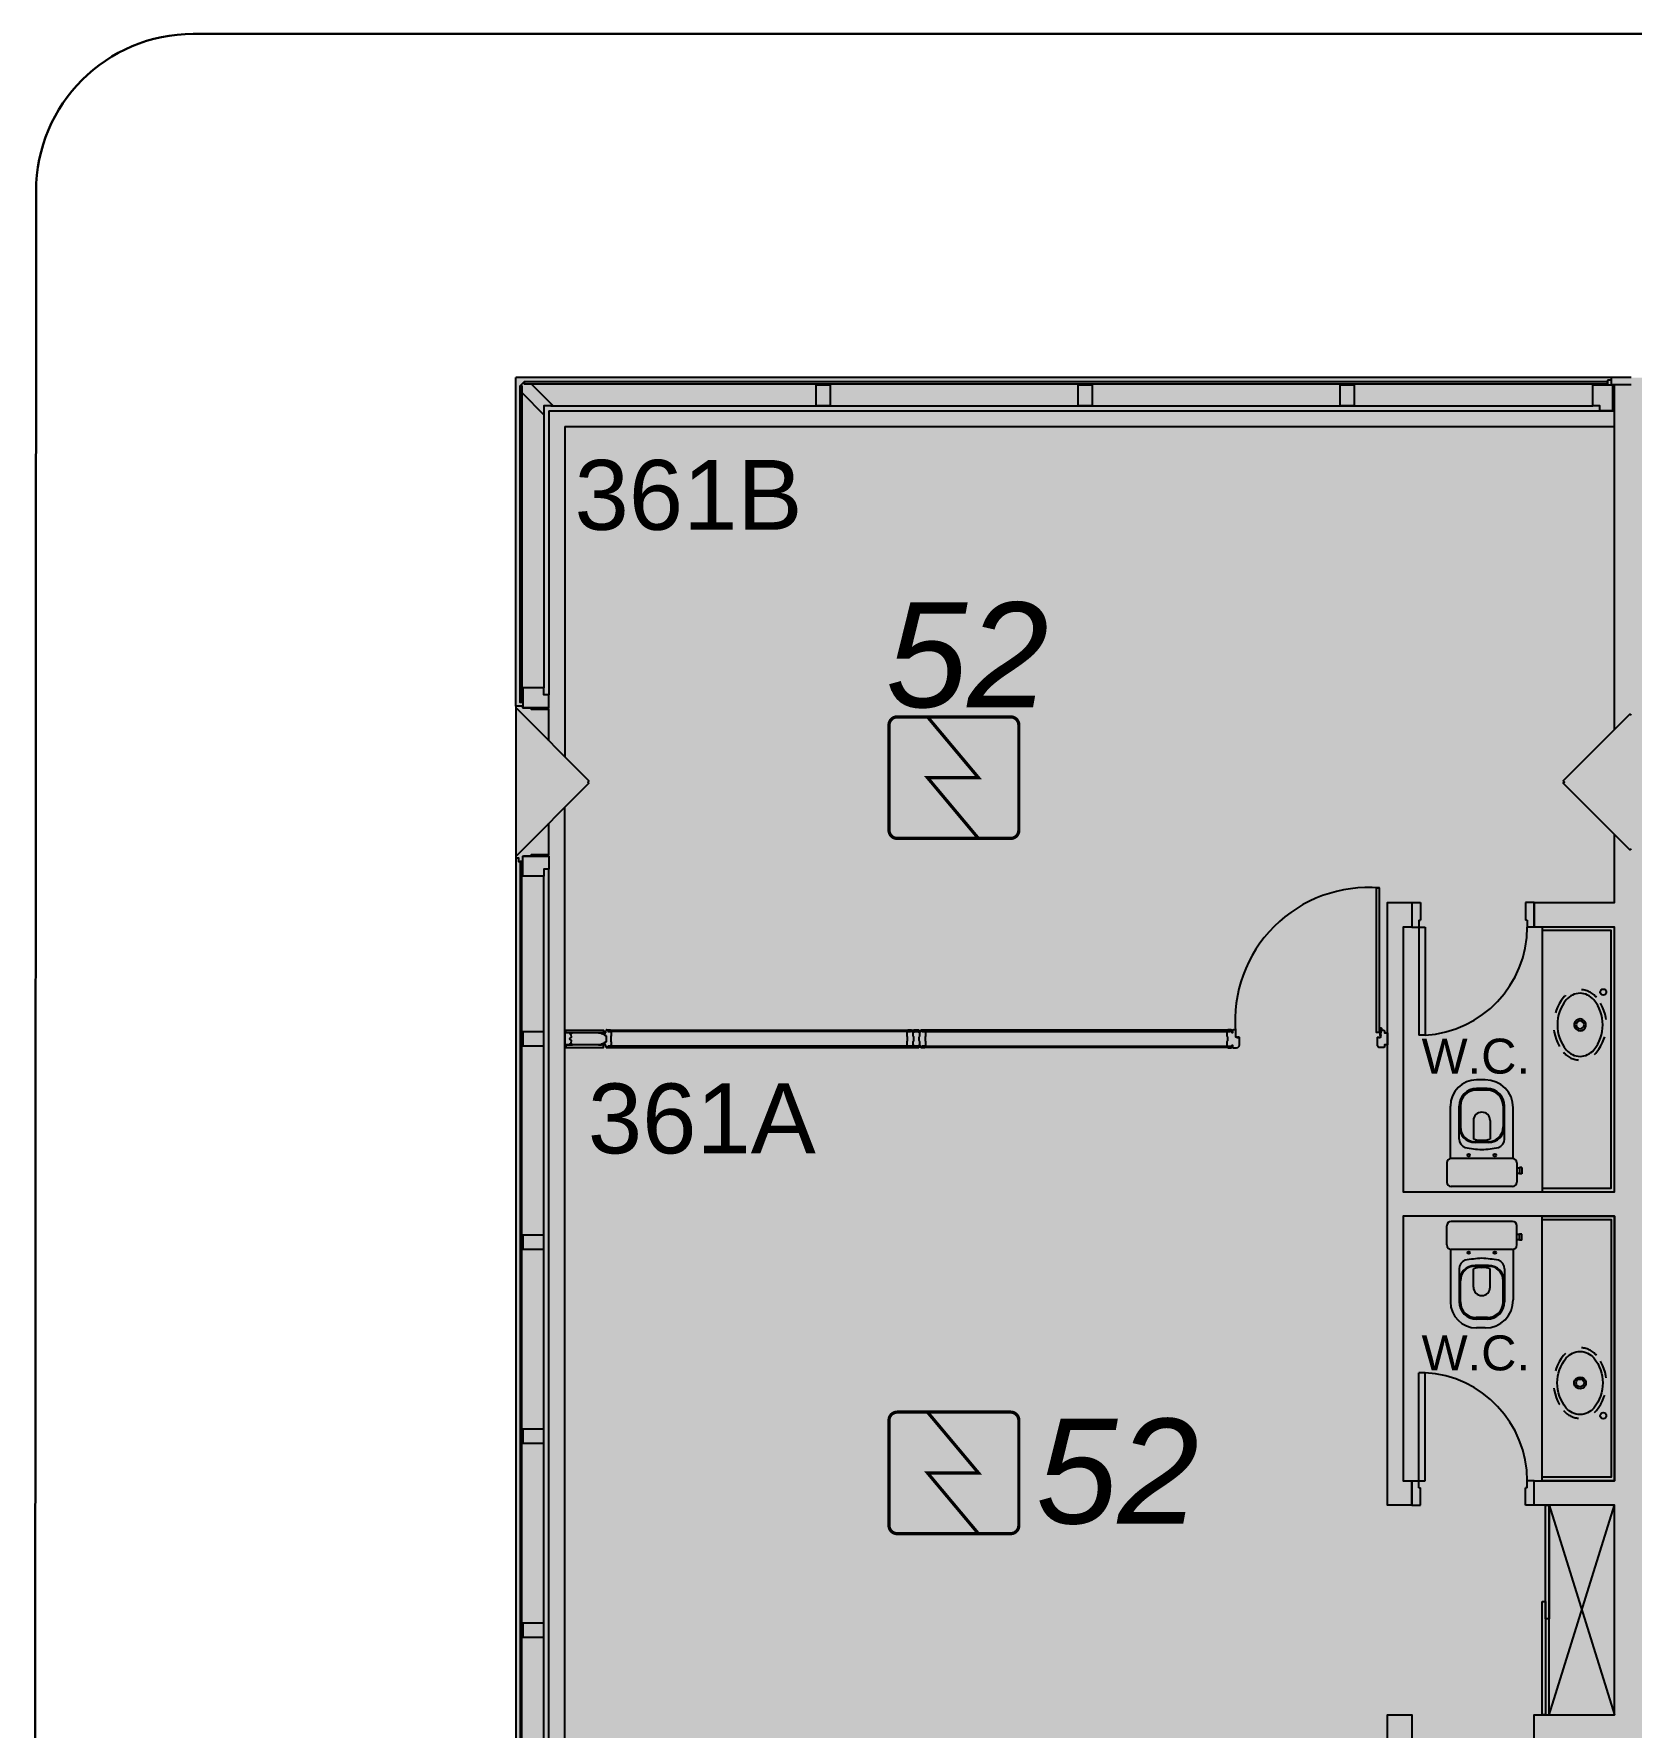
# Model space of a CAD drawing. Header units: metres. Extents: x -331 to 2982, y 362 to 2539.
# Drawn here: x 762.48 to 771.62, y 2230 to 2239.7 of the extents above; entities that cross this region are included whole.
import ezdxf

# ---------------------------------------------------------------- set-up
doc = ezdxf.new("R2010")
doc.units = ezdxf.units.M
doc.linetypes.add('XR_BL2_3 PAV$0$CONTINUOUS', pattern=[0])
doc.linetypes.add('XR_BL2_3 PAV$0$HIDDEN', pattern=[0.375, 0.25, -0.125])
doc.layers.add('_salas', color=251, linetype='Continuous', plot=False)
for name, color, linetype in [('ALV', 251, 'Continuous'), ('CX', 251, 'Continuous'), ('DET. FUMAÇA', 1, 'Continuous'), ('Detector_antigo', 84, 'Continuous'), ('Div', 251, 'Continuous'), ('Est', 251, 'Continuous'), ('Mob', 251, 'Continuous'), ('Texto_Salas', 251, 'Continuous'), ('vid', 251, 'Continuous'), ('Zlixo01', 251, 'Continuous')]:
    doc.layers.add(name, color=color, linetype=linetype)
doc.layers.add('Botoeira_antiga', color=74, linetype='Continuous', lineweight=30)
doc.styles.add('ARIAL', font='arial.ttf')
doc.styles.add('X3G_ENTITY_1416C41F', font='arial.ttf', dxfattribs={"height": 0.6})
doc.styles.add('X3G_ENTITY_1421D57A', font='arial.ttf', dxfattribs={"height": 0.4})
doc.styles.add('X3G_ENTITY_14228286', font='arial.ttf', dxfattribs={"height": 0.4})

# ---------------------------------------------------------------- blocks, each defined once
blk = doc.blocks.new('XR_BL2_3 PAV$0$PERFIL_UNIT_12')
at = {"layer": 'CX'}
blk.add_lwpolyline([(0, 0.12), (-0.08, 0.12), (-0.08, 0), (0, 0)], close=True, dxfattribs=at)
blk = doc.blocks.new('XR_BL2_3 PAV$0$perfil_cc')
at = {"layer": 'CX'}
for p, q in [((-0.1152, 0.117), (-0.1152, -0.0288)), ((-0.1152, -0.0288), (-0.1152, 0.117))]:
    blk.add_line(p, q, dxfattribs=at)
blk.add_lwpolyline([(0, 0.12), (-0.0796, 0.12), (-0.1152, 0.12), (-0.1152, -0.0288), (-0.0852, -0.0288), (-0.0852, -0.0282), (-0.0405, -0.0282), (-0.0405, 0), (0, 0)], close=True, dxfattribs=at)
blk = doc.blocks.new('Detector de fumaça')
at = {"layer": 'DET. FUMAÇA', "linetype": 'Continuous', "lineweight": 15, "const_width": 0.0187}
blk.add_lwpolyline([(774.5995, 539.8158), (775.2491, 539.8158, -0.414214), (775.2958, 539.769), (775.2958, 539.1669, -0.414214), (775.2491, 539.1202), (774.5995, 539.1202, -0.414214), (774.5527, 539.1669), (774.5527, 539.769, -0.414214)], format="xyb", close=True, dxfattribs=at)
blk.add_lwpolyline([(774.773, 539.8158), (775.0645, 539.468), (774.773, 539.468), (775.0645, 539.1202)], dxfattribs=at)

msp = doc.modelspace()

# ---------------------------------------------------------------- hatches: boundary and pattern name
at = {"layer": '_salas', "transparency": 33554559}
h = msp.add_hatch(color=256, dxfattribs=at)
h.dxf.hatch_style = 1
h.paths.add_polyline_path([(870.379, 2237.7293), (851.629, 2237.7293), (851.629, 2239.2843), (851.299, 2239.2843), (851.299, 2237.7293), (840.564, 2237.7293), (840.564, 2239.2843), (840.234, 2239.2843), (840.234, 2237.7293), (765.239, 2237.7293), (765.239, 2226.3801), (765.429, 2226.3801), (765.429, 2226.5771), (765.615, 2226.7643), (769.3501, 2226.765), (769.3826, 2226.773), (769.4342, 2226.8136), (770.1916, 2227.5703), (770.2047, 2227.5834), (770.229, 2227.5743), (771.624, 2227.5743), (773.0191, 2227.5743), (773.0434, 2227.5834), (773.0565, 2227.5703), (773.8138, 2226.8136), (773.8655, 2226.773), (773.898, 2226.765), (777.5273, 2226.765), (777.8669, 2226.4254), (777.874, 2226.4325), (778.2207, 2226.765), (781.85, 2226.765), (781.8825, 2226.773), (781.9342, 2226.8136), (782.6915, 2227.5703), (782.7046, 2227.5834), (782.7289, 2227.5743), (784.124, 2227.5743), (785.519, 2227.5743), (785.5433, 2227.5834), (785.5564, 2227.5703), (786.3138, 2226.8136), (786.3654, 2226.773), (786.3979, 2226.765), (790.0273, 2226.765), (790.3669, 2226.4254), (790.3739, 2226.4325), (790.7206, 2226.765), (794.3499, 2226.765), (794.3824, 2226.773), (794.4341, 2226.8136), (795.1914, 2227.5703), (795.2045, 2227.5834), (795.2289, 2227.5743), (796.6239, 2227.5743), (798.0189, 2227.5743), (798.0433, 2227.5834), (798.0564, 2227.5703), (798.8137, 2226.8136), (798.8654, 2226.773), (798.8979, 2226.765), (802.5273, 2226.765), (802.8669, 2226.4254), (802.8739, 2226.4325), (803.2206, 2226.765), (806.8499, 2226.765), (806.8824, 2226.773), (806.9341, 2226.8136), (807.6914, 2227.5703), (807.7045, 2227.5834), (807.7289, 2227.5743), (809.1239, 2227.5743), (810.5189, 2227.5743), (810.5433, 2227.5834), (810.5564, 2227.5703), (811.3137, 2226.8136), (811.3654, 2226.773), (811.3979, 2226.765), (815.0272, 2226.765), (815.3668, 2226.4254), (815.3739, 2226.4325), (815.7205, 2226.765), (819.3499, 2226.765), (819.3824, 2226.773), (819.434, 2226.8136), (820.1914, 2227.5703), (820.2045, 2227.5834), (820.2288, 2227.5743), (821.6238, 2227.5743), (823.0189, 2227.5743), (823.0432, 2227.5834), (823.0563, 2227.5703), (823.8136, 2226.8136), (823.8653, 2226.773), (823.8978, 2226.765), (827.5277, 2226.765), (827.8673, 2226.4254), (827.8743, 2226.4325), (828.221, 2226.765), (831.8504, 2226.765), (831.8828, 2226.773), (831.9345, 2226.8136), (832.6919, 2227.5703), (832.7049, 2227.5834), (832.7293, 2227.5743), (834.1243, 2227.5743), (835.5193, 2227.5743), (835.5437, 2227.5834), (835.5568, 2227.5703), (836.3141, 2226.8136), (836.3658, 2226.773), (836.3983, 2226.765), (840.0415, 2226.765), (840.3741, 2226.4325), (840.7066, 2226.765), (844.8032, 2226.765), (844.8032, 2229.8943), (849.6075, 2229.8943), (849.6075, 2226.8143), (849.7475, 2226.8143), (849.7475, 2227.5743), (851.494, 2227.5743), (852.8891, 2227.5743), (852.9134, 2227.5834), (852.9265, 2227.5703), (853.6838, 2226.8136), (853.7355, 2226.773), (853.768, 2226.765), (857.3973, 2226.765), (857.7369, 2226.4254), (857.744, 2226.4325), (858.0907, 2226.765), (861.72, 2226.765), (861.7525, 2226.773), (861.8042, 2226.8136), (862.5615, 2227.5703), (862.5746, 2227.5834), (862.5989, 2227.5743), (863.994, 2227.5743), (865.389, 2227.5743), (865.4133, 2227.5834), (865.4264, 2227.5703), (866.1838, 2226.8136), (866.2354, 2226.773), (866.2679, 2226.765), (870.003, 2226.7643), (870.189, 2226.5771), (870.189, 2226.3801), (870.379, 2226.3801)])

# ---------------------------------------------------------------- linework, layer by layer
at = {"layer": 'ALV'}
for points in [[(771.529, 2235.7153), (771.529, 2237.6893), (771.624, 2237.6893)], [(765.429, 2235.6503), (765.429, 2235.8286), (765.3289, 2235.8286), (765.3289, 2235.8386), (765.2802, 2235.8386), (765.2802, 2235.8486), (765.239, 2235.8486), (765.239, 2235.8262)], [(765.239, 2235.0025), (765.239, 2234.9801), (765.254, 2234.9801), (765.254, 2234.9601), (765.2802, 2234.9601), (765.2802, 2234.9901), (765.3289, 2234.9901), (765.3289, 2235.0001), (765.429, 2235.0001), (765.429, 2235.1783)], [(771.069, 2229.9343), (771.069, 2230.0743), (771.529, 2230.0743), (771.529, 2231.2743), (771.069, 2231.2743), (771.069, 2231.4143), (771.529, 2231.4143), (771.529, 2232.9293), (770.319, 2232.9293), (770.319, 2231.4143), (770.369, 2231.4143), (770.369, 2231.2743), (770.229, 2231.2743), (770.229, 2234.7243), (770.369, 2234.7243), (770.369, 2234.5843), (770.319, 2234.5843), (770.319, 2233.0693), (771.529, 2233.0693), (771.529, 2234.5843), (771.069, 2234.5843), (771.069, 2234.7243), (771.529, 2234.7243), (771.529, 2235.1133)], [(770.229, 2227.5743), (770.229, 2230.0743), (770.369, 2230.0743), (770.369, 2229.9343)]]:
    msp.add_lwpolyline(points, dxfattribs=at)
at = {"layer": 'Botoeira_antiga'}
for p, q in [((763.3926, 2239.6968), (872.0286, 2239.6968)), ((762.4801, 2219.6568), (762.4926, 2238.7968))]:
    msp.add_line(p, q, dxfattribs=at)
msp.add_arc((763.3926, 2238.7968), 0.9, 90, 180, dxfattribs=at)
at = {"layer": 'CX', "color": 251, "true_color": 0x606060}
for p, q in [((771.509, 2237.7293), (765.239, 2237.7293)), ((765.239, 2235.8486), (765.239, 2237.7293)), ((765.519, 2237.4493), (771.529, 2237.4493)), ((765.519, 2237.4493), (765.519, 2235.5603)), ((765.519, 2226.9603), (765.519, 2235.2683)), ((765.239, 2234.9801), (765.239, 2227.2486))]:
    msp.add_line(p, q, dxfattribs=at)
at = {"layer": 'CX', "linetype": 'ByBlock', "ltscale": 0.1}
for p, q in [((771.509, 2237.7144), (771.489, 2237.7144)), ((771.489, 2237.7144), (771.489, 2237.6881)), ((771.624, 2237.7293), (771.509, 2237.7293)), ((771.509, 2237.7293), (771.509, 2237.6893)), ((771.509, 2237.6893), (771.624, 2237.6893))]:
    msp.add_line(p, q, dxfattribs=at)
at = {"layer": 'CX'}
for p, q in [((765.2832, 2235.8386), (765.429, 2235.8386)), ((765.429, 2235.8386), (765.2832, 2235.8386)), ((765.3289, 2235.8286), (765.3289, 2235.8386)), ((765.6508, 2235.4143), (765.6579, 2235.4214)), ((765.6508, 2235.4143), (765.6579, 2235.4073)), ((770.369, 2234.7243), (770.369, 2234.5843)), ((770.369, 2234.7243), (770.419, 2234.7243)), ((770.419, 2234.7243), (770.419, 2234.6243)), ((771.019, 2234.7243), (771.019, 2234.6243)), ((771.069, 2234.7243), (771.019, 2234.7243)), ((771.069, 2234.7243), (771.069, 2234.5843)), ((770.409, 2234.6243), (770.419, 2234.6243)), ((770.409, 2234.6243), (770.409, 2234.5843)), ((771.029, 2234.6243), (771.019, 2234.6243)), ((771.029, 2234.6243), (771.029, 2234.5843)), ((770.369, 2234.5843), (770.409, 2234.5843)), ((770.409, 2234.5843), (770.409, 2233.9653)), ((770.409, 2234.5843), (770.444, 2234.5843)), ((770.444, 2234.5843), (770.444, 2233.9653)), ((771.069, 2234.5843), (771.029, 2234.5843)), ((770.444, 2233.9653), (770.409, 2233.9653)), ((770.444, 2232.0333), (770.409, 2232.0333)), ((770.409, 2231.4143), (770.409, 2232.0333)), ((770.444, 2231.4143), (770.444, 2232.0333)), ((770.369, 2231.4143), (770.409, 2231.4143)), ((770.369, 2231.2743), (770.369, 2231.4143)), ((770.409, 2231.3743), (770.409, 2231.4143)), ((770.409, 2231.4143), (770.444, 2231.4143)), ((771.029, 2231.3743), (771.029, 2231.4143)), ((771.069, 2231.4143), (771.029, 2231.4143)), ((771.069, 2231.2743), (771.069, 2231.4143)), ((770.409, 2231.3743), (770.419, 2231.3743)), ((770.419, 2231.2743), (770.419, 2231.3743)), ((771.029, 2231.3743), (771.019, 2231.3743)), ((771.019, 2231.2743), (771.019, 2231.3743)), ((770.369, 2231.2743), (770.419, 2231.2743)), ((771.069, 2231.2743), (771.019, 2231.2743))]:
    msp.add_line(p, q, dxfattribs=at)
at = {"layer": 'CX', "linetype": 'XR_BL2_3 PAV$0$CONTINUOUS'}
for p, q in [((765.7121, 2233.9782), (765.7121, 2233.9794)), ((765.7121, 2233.9794), (765.7226, 2233.9794)), ((765.7226, 2233.9782), (765.7121, 2233.9782)), ((765.7226, 2233.9794), (765.7269, 2233.9794)), ((765.7269, 2233.9782), (765.7226, 2233.9782)), ((765.7292, 2233.9742), (765.7287, 2233.9764)), ((765.7299, 2233.9764), (765.7304, 2233.9744)), ((765.7374, 2233.9719), (765.7302, 2233.9732)), ((765.7304, 2233.9744), (765.7353, 2233.9736)), ((765.7353, 2233.9736), (765.7353, 2233.9795)), ((765.7353, 2233.9795), (765.7553, 2233.9795)), ((765.7496, 2233.978), (765.7368, 2233.978)), ((765.7368, 2233.978), (765.7368, 2233.9733)), ((765.7368, 2233.9733), (765.738, 2233.9731)), ((765.7393, 2233.9702), (765.7388, 2233.971)), ((765.7393, 2233.9723), (765.7402, 2233.9709)), ((765.7402, 2233.9709), (765.7393, 2233.9702)), ((765.7496, 2233.962), (765.7496, 2233.978)), ((765.7588, 2233.962), (765.7496, 2233.962)), ((765.7496, 2233.911), (765.7496, 2233.927)), ((765.7496, 2233.927), (765.7588, 2233.927)), ((765.7553, 2233.9795), (765.7553, 2233.9892)), ((765.7588, 2233.9466), (765.7588, 2233.962)), ((765.7588, 2233.927), (765.7588, 2233.9466)), ((765.7611, 2233.9957), (765.7793, 2233.9957)), ((765.7803, 2233.9942), (765.7653, 2233.9942)), ((765.7653, 2233.9942), (765.7653, 2233.9869)), ((765.7653, 2233.9869), (765.7801, 2233.9869)), ((765.7803, 2233.9947), (765.7803, 2233.9942)), ((765.7828, 2233.9536), (765.7828, 2233.9443)), ((765.7828, 2233.9443), (765.7828, 2233.9355)), ((765.7851, 2233.9588), (765.7835, 2233.9562)), ((765.7835, 2233.9329), (765.7851, 2233.9303)), ((765.7858, 2233.9817), (765.7858, 2233.9614)), ((765.7858, 2233.9277), (765.7858, 2233.9073)), ((765.7121, 2233.9096), (765.7121, 2233.9108)), ((765.7121, 2233.9108), (765.7184, 2233.9108)), ((765.7184, 2233.9096), (765.7121, 2233.9096)), ((765.7184, 2233.9108), (765.7269, 2233.9108)), ((765.7269, 2233.9096), (765.7184, 2233.9096)), ((765.7287, 2233.9126), (765.7292, 2233.9148)), ((765.7304, 2233.9146), (765.7299, 2233.9126)), ((765.7302, 2233.9158), (765.7374, 2233.9171)), ((765.7353, 2233.9155), (765.7304, 2233.9146)), ((765.7353, 2233.9095), (765.7353, 2233.9155)), ((765.7553, 2233.9095), (765.7353, 2233.9095)), ((765.738, 2233.9159), (765.7368, 2233.9157)), ((765.7368, 2233.9157), (765.7368, 2233.911)), ((765.7368, 2233.911), (765.7496, 2233.911)), ((765.7388, 2233.918), (765.7393, 2233.9188)), ((765.7393, 2233.9188), (765.7402, 2233.9182)), ((765.7402, 2233.9182), (765.7393, 2233.9168)), ((765.7553, 2233.8998), (765.7553, 2233.9095)), ((765.7793, 2233.8933), (765.7611, 2233.8933)), ((765.7801, 2233.9021), (765.7653, 2233.9021)), ((765.7653, 2233.9021), (765.7653, 2233.8948)), ((765.7653, 2233.8948), (765.7803, 2233.8948)), ((765.7803, 2233.8948), (765.7803, 2233.8943))]:
    msp.add_line(p, q, dxfattribs=at)
at = {"layer": 'CX'}
for points in [[(765.451, 2237.5698, -0.668179), (765.4503, 2237.5681), (765.4002, 2237.5681), (765.4002, 2237.518, -0.668179), (765.3985, 2237.5173), (765.2804, 2237.6354), (765.2743, 2237.6354), (765.2743, 2237.6813), (765.2643, 2237.6813), (765.2874, 2237.7041), (765.2874, 2237.6941), (765.3317, 2237.6941), (765.3317, 2237.6891)], [(765.5584, 2233.9563), (765.556, 2233.9668, 0.194954), (765.5551, 2233.9681), (765.5535, 2233.9691, -0.387702), (765.5528, 2233.9717), (765.5544, 2233.9748), (765.554, 2233.9751), (765.5516, 2233.9705), (765.5512, 2233.9712), (765.5512, 2233.9777), (765.563, 2233.9777), (765.563, 2233.9793), (765.519, 2233.9793), (765.519, 2233.9093), (765.563, 2233.9093), (765.563, 2233.9109), (765.5512, 2233.9109), (765.5512, 2233.9174), (765.5516, 2233.9181), (765.554, 2233.9136), (765.5544, 2233.9138), (765.5528, 2233.9169, -0.387702), (765.5535, 2233.9195), (765.5551, 2233.9206, 0.194954), (765.556, 2233.9218), (765.5584, 2233.9323, 0.268551), (765.5569, 2233.9371), (765.5491, 2233.9422), (765.5491, 2233.9465), (765.5569, 2233.9515, 0.268551)], [(767.5121, 2233.9863), (767.5161, 2233.9863, -0.414214), (767.5191, 2233.9833), (767.5191, 2233.9887, -0.439162), (767.5251, 2233.9953), (767.5431, 2233.9953, -0.414214), (767.5441, 2233.9943), (767.5441, 2233.9938), (767.5291, 2233.9938), (767.5291, 2233.9865), (767.5439, 2233.9865, -0.322891), (767.5496, 2233.9813), (767.5496, 2233.961, -0.13729), (767.5489, 2233.9584), (767.5473, 2233.9558, 0.13729), (767.5466, 2233.9532), (767.5466, 2233.9443), (767.5466, 2233.9355, 0.13729), (767.5473, 2233.9329), (767.5489, 2233.9303, -0.13729), (767.5496, 2233.9277), (767.5496, 2233.9073, -0.322891), (767.5439, 2233.9021), (767.5291, 2233.9021), (767.5291, 2233.8948), (767.5441, 2233.8948), (767.5441, 2233.8943, -0.414214), (767.5431, 2233.8933), (767.5251, 2233.8933, -0.439162), (767.5191, 2233.9), (767.5191, 2233.9053, -0.414214), (767.5161, 2233.9023), (767.5121, 2233.9023, -0.414214), (767.5091, 2233.9053), (767.5091, 2233.9, -0.439162), (767.5032, 2233.8933), (767.4851, 2233.8933, -0.414214), (767.4841, 2233.8943), (767.4841, 2233.8948), (767.4991, 2233.8948), (767.4991, 2233.9021), (767.4843, 2233.9021, -0.322891), (767.4786, 2233.9073), (767.4786, 2233.9277, -0.13729), (767.4794, 2233.9303), (767.4809, 2233.9329, 0.13729), (767.4817, 2233.9355), (767.4817, 2233.9443), (767.4817, 2233.9532, 0.13729), (767.4809, 2233.9558), (767.4794, 2233.9584, -0.13729), (767.4786, 2233.961), (767.4786, 2233.9813, -0.322891), (767.4843, 2233.9865), (767.4991, 2233.9865), (767.4991, 2233.9938), (767.4841, 2233.9938), (767.4841, 2233.9943, -0.414214), (767.4851, 2233.9953), (767.5032, 2233.9953, -0.439162), (767.5091, 2233.9887), (767.5091, 2233.9833, -0.414214)], [(767.5478, 2233.9863), (767.5518, 2233.9863, -0.414214), (767.5548, 2233.9833), (767.5548, 2233.9887, -0.439162), (767.5608, 2233.9953), (767.5788, 2233.9953, -0.414214), (767.5798, 2233.9943), (767.5798, 2233.9938), (767.5648, 2233.9938), (767.5648, 2233.9865), (767.5796, 2233.9865, -0.322891), (767.5853, 2233.9813), (767.5853, 2233.961, -0.13729), (767.5846, 2233.9584), (767.583, 2233.9558, 0.13729), (767.5823, 2233.9532), (767.5823, 2233.9443), (767.5823, 2233.9355, 0.13729), (767.583, 2233.9329), (767.5846, 2233.9303, -0.13729), (767.5853, 2233.9277), (767.5853, 2233.9073, -0.322891), (767.5796, 2233.9021), (767.5648, 2233.9021), (767.5648, 2233.8948), (767.5798, 2233.8948), (767.5798, 2233.8943, -0.414214), (767.5788, 2233.8933), (767.5608, 2233.8933, -0.439162), (767.5548, 2233.9), (767.5548, 2233.9053, -0.414214), (767.5518, 2233.9023), (767.5478, 2233.9023, -0.414214), (767.5448, 2233.9053), (767.5448, 2233.9, -0.439162), (767.5389, 2233.8933), (767.5208, 2233.8933, -0.414214), (767.5198, 2233.8943), (767.5198, 2233.8948), (767.5348, 2233.8948), (767.5348, 2233.9021), (767.52, 2233.9021, -0.322891), (767.5143, 2233.9073), (767.5143, 2233.9277, -0.13729), (767.5151, 2233.9303), (767.5167, 2233.9329, 0.13729), (767.5174, 2233.9355), (767.5174, 2233.9443), (767.5174, 2233.9532, 0.13729), (767.5167, 2233.9558), (767.5151, 2233.9584, -0.13729), (767.5143, 2233.961), (767.5143, 2233.9813, -0.322891), (767.52, 2233.9865), (767.5348, 2233.9865), (767.5348, 2233.9938), (767.5198, 2233.9938), (767.5198, 2233.9943, -0.414214), (767.5208, 2233.9953), (767.5389, 2233.9953, -0.439162), (767.5448, 2233.9887), (767.5448, 2233.9833, -0.414214)], [(769.3406, 2233.9), (769.3406, 2233.9075), (769.3419, 2233.9075), (769.3419, 2233.898, 0.422579), (769.3467, 2233.8929), (769.3652, 2233.8929, 0.414214), (769.3817, 2233.9094), (769.3817, 2233.9509, 0.414214), (769.3797, 2233.9529), (769.3722, 2233.9529), (769.3737, 2233.9506), (769.3677, 2233.9506), (769.3692, 2233.9529), (769.3617, 2233.9529), (769.3617, 2233.9929, 0.414214), (769.3597, 2233.9949), (769.3469, 2233.9949, 0.414214), (769.3419, 2233.99), (769.3419, 2233.9795), (769.3406, 2233.9795), (769.3406, 2233.9887, 0.439162), (769.3347, 2233.9953), (769.3166, 2233.9953, 0.414214), (769.3156, 2233.9943), (769.3156, 2233.9938), (769.3306, 2233.9938), (769.3306, 2233.9865), (769.3158, 2233.9865, 0.322891), (769.3101, 2233.9813), (769.3101, 2233.961, 0.13729), (769.3109, 2233.9584), (769.3124, 2233.9558, -0.13729), (769.3132, 2233.9532), (769.3132, 2233.9443), (769.3132, 2233.9355, -0.13729), (769.3124, 2233.9329), (769.3109, 2233.9303, 0.13729), (769.3101, 2233.9277), (769.3101, 2233.9073, 0.322891), (769.3158, 2233.9021), (769.3306, 2233.9021), (769.3306, 2233.8948), (769.3156, 2233.8948), (769.3156, 2233.8943, 0.414214), (769.3166, 2233.8933), (769.3347, 2233.8933, 0.439162)]]:
    msp.add_lwpolyline(points, format="xyb", close=True, dxfattribs=at)
for points in [[(765.2802, 2235.9538), (765.2802, 2235.8742), (765.2802, 2235.8386), (765.429, 2235.8386), (765.429, 2235.8686), (765.4284, 2235.8686), (765.4284, 2235.9133), (765.4002, 2235.9133), (765.4002, 2235.9538)], [(770.1642, 2234.8076), (770.164, 2233.9826), (770.184, 2233.9826), (770.1842, 2234.8076)]]:
    msp.add_lwpolyline(points, close=True, dxfattribs=at)
at = {"layer": 'CX', "linetype": 'Continuous'}
msp.add_lwpolyline([(770.1917, 2233.9923, -0.414214), (770.1937, 2233.9943), (770.2065, 2233.9943, -0.414214), (770.2115, 2233.9893), (770.2115, 2233.9793), (770.229, 2233.9793), (770.229, 2233.9133), (770.229, 2233.9093), (770.2115, 2233.9093), (770.2115, 2233.8993, -0.422579), (770.2067, 2233.8943), (770.1882, 2233.8943, -0.414214), (770.1717, 2233.9108), (770.1717, 2233.9513, -0.414214), (770.1737, 2233.9533), (770.1812, 2233.9533), (770.1797, 2233.951), (770.1857, 2233.951), (770.1842, 2233.9533), (770.1917, 2233.9533), (770.1917, 2233.965), (770.193, 2233.965), (770.193, 2233.9656), (770.19, 2233.9656), (770.19, 2233.9774), (770.1894, 2233.978), (770.1894, 2233.9639), (770.1868, 2233.9639), (770.1868, 2233.9939), (770.1853, 2233.9939), (770.1853, 2233.9965, -3.099483), (770.1921, 2233.9951, 0.294496), (770.191, 2233.9933), (770.191, 2233.9806), (770.193, 2233.9806), (770.193, 2233.981), (770.1917, 2233.981), (770.1917, 2233.9923)], format="xyb", close=True, dxfattribs=at)
at = {"layer": 'CX', "color": 251, "true_color": 0x606060}
for centre, radius, start, end in [((770.1198, 2234.0468), 0.7636, 85.16462, 184.82716), ((770.409, 2234.5843), 0.62, 273.23616, 0), ((770.409, 2231.4143), 0.62, 0, 86.76384)]:
    msp.add_arc(centre, radius, start, end, dxfattribs=at)
at = {"layer": 'CX', "linetype": 'XR_BL2_3 PAV$0$CONTINUOUS'}
for centre, radius, start, end in [((765.7269, 2233.9764), 0.003, 0, 90), ((765.7269, 2233.9764), 0.0018, 0, 90), ((765.7302, 2233.9742), 0.001, 180, 270), ((765.7371, 2233.97), 0.002, 31.92235, 79.91556), ((765.7376, 2233.9711), 0.002, 33.85136, 80.08319), ((765.7614, 2233.9897), 0.00607, 92.82197, 184.12275), ((765.7793, 2233.9947), 0.001, 0, 90), ((765.7794, 2233.9804), 0.0066, 11.83684, 83.41597), ((765.7878, 2233.9536), 0.005, 148.73103, 180), ((765.7878, 2233.9355), 0.005, 180, 211.26897), ((765.7808, 2233.9614), 0.005, 328.73103, 0), ((765.7808, 2233.9277), 0.005, 0, 31.26897), ((765.7269, 2233.9126), 0.003, 270, 0), ((765.7269, 2233.9126), 0.0018, 270, 0), ((765.7302, 2233.9148), 0.001, 90, 180), ((765.7371, 2233.9191), 0.002, 280.08444, 328.07765), ((765.7376, 2233.9179), 0.002, 279.91681, 326.14864), ((765.7614, 2233.8994), 0.00607, 175.87725, 267.17803), ((765.7793, 2233.8943), 0.001, 270, 0), ((765.7794, 2233.9087), 0.0066, 276.58403, 348.16316)]:
    msp.add_arc(centre, radius, start, end, dxfattribs=at)
at = {"layer": 'Div', "linetype": 'ByBlock'}
for points in [[(765.7404, 2233.9795), (765.5247, 2233.9795), (765.5247, 2233.9945), (765.7404, 2233.9945)], [(765.7404, 2233.9091), (765.5247, 2233.9091), (765.5247, 2233.8941), (765.7404, 2233.8941)]]:
    msp.add_lwpolyline(points, close=True, dxfattribs=at)
at = {"layer": 'Est'}
msp.add_lwpolyline([(765.239, 2235.8262), (765.239, 2235.0025), (765.2461, 2234.9954), (765.6579, 2235.4073), (765.6508, 2235.4143), (765.6579, 2235.4214), (765.2461, 2235.8332)], close=True, dxfattribs=at)
msp.add_lwpolyline([(771.624, 2235.0325), (771.6169, 2235.0254), (771.2351, 2235.4073), (771.2422, 2235.4143), (771.2351, 2235.4214), (771.6169, 2235.8032), (771.624, 2235.7962)], dxfattribs=at)
at = {"layer": 'Mob'}
for p, q in [((770.8015, 2233.6503), (770.7365, 2233.6503)), ((770.789, 2233.7093), (770.739, 2233.7093)), ((770.799, 2233.6593), (770.739, 2233.6593)), ((770.589, 2233.2588), (770.589, 2233.5593)), ((770.639, 2233.4433), (770.639, 2233.5593)), ((770.6465, 2233.5603), (770.6465, 2233.4403)), ((770.8915, 2233.5603), (770.8915, 2233.4403)), ((770.899, 2233.4433), (770.899, 2233.5593)), ((770.949, 2233.2588), (770.949, 2233.5493)), ((770.639, 2233.3706), (770.639, 2233.4433)), ((770.721, 2233.4763), (770.721, 2233.3704)), ((770.817, 2233.4763), (770.817, 2233.3704)), ((770.899, 2233.3706), (770.899, 2233.4433)), ((770.807, 2233.3513), (770.731, 2233.3513)), ((770.8065, 2233.3553), (770.7315, 2233.3553)), ((770.944, 2233.2593), (770.594, 2233.2593)), ((770.569, 2233.2343), (770.569, 2233.1243)), ((770.969, 2233.2343), (770.969, 2233.1243)), ((770.984, 2233.2043), (770.969, 2233.2043)), ((770.984, 2233.1743), (770.969, 2233.1743)), ((770.999, 2233.2068), (770.984, 2233.2068)), ((770.984, 2233.2068), (770.984, 2233.1718)), ((770.999, 2233.1718), (770.984, 2233.1718)), ((770.999, 2233.2068), (770.999, 2233.1718)), ((770.944, 2233.0993), (770.594, 2233.0993)), ((770.569, 2232.7643), (770.569, 2232.8743)), ((770.944, 2232.8993), (770.594, 2232.8993)), ((770.969, 2232.7643), (770.969, 2232.8743)), ((770.984, 2232.8243), (770.969, 2232.8243)), ((770.984, 2232.7943), (770.969, 2232.7943)), ((770.984, 2232.7918), (770.984, 2232.8268)), ((770.999, 2232.8268), (770.984, 2232.8268)), ((770.999, 2232.7918), (770.984, 2232.7918)), ((770.999, 2232.7918), (770.999, 2232.8268)), ((770.589, 2232.7398), (770.589, 2232.4393)), ((770.944, 2232.7393), (770.594, 2232.7393)), ((770.949, 2232.7398), (770.949, 2232.4493)), ((770.639, 2232.6281), (770.639, 2232.5553)), ((770.721, 2232.5223), (770.721, 2232.6283)), ((770.807, 2232.6473), (770.731, 2232.6473)), ((770.8065, 2232.6433), (770.7315, 2232.6433)), ((770.817, 2232.5223), (770.817, 2232.6283)), ((770.899, 2232.6281), (770.899, 2232.5553)), ((770.639, 2232.5553), (770.639, 2232.4393)), ((770.6465, 2232.4383), (770.6465, 2232.5583)), ((770.8915, 2232.4383), (770.8915, 2232.5583)), ((770.899, 2232.5553), (770.899, 2232.4393)), ((770.8015, 2232.3483), (770.7365, 2232.3483)), ((770.799, 2232.3393), (770.739, 2232.3393)), ((770.789, 2232.2893), (770.739, 2232.2893)), ((771.154, 2230.0743), (771.529, 2231.2743)), ((771.154, 2231.2743), (771.529, 2230.0743)), ((771.154, 2230.0743), (771.154, 2231.2743))]:
    msp.add_line(p, q, dxfattribs=at)
for points in [[(771.114, 2233.0693), (771.114, 2233.0693), (771.529, 2233.0693), (771.529, 2234.5843), (771.114, 2234.5843), (771.114, 2233.0693)], [(771.114, 2233.0893), (771.509, 2233.0893), (771.509, 2234.5643), (771.1141, 2234.5643)], [(771.114, 2232.9293), (771.114, 2232.9293), (771.529, 2232.9293), (771.529, 2231.4143), (771.114, 2231.4143), (771.114, 2232.9293)], [(771.114, 2232.9093), (771.509, 2232.9093), (771.509, 2231.4343), (771.1141, 2231.4344)]]:
    msp.add_lwpolyline(points, dxfattribs=at)
at = {"layer": 'Mob', "linetype": 'XR_BL2_3 PAV$0$HIDDEN', "ltscale": 0.05}
for points in [[(771.4264, 2234.1811, 0.472393), (771.2366, 2234.1811)], [(771.2366, 2234.1811, 0.358975), (771.2366, 2233.8675)], [(771.4263, 2233.8674, 0.359179), (771.4264, 2234.1811)], [(771.2366, 2233.8675, 0.471699), (771.4263, 2233.8674)], [(771.2366, 2231.8175, -0.358975), (771.2366, 2232.1311)], [(771.2366, 2232.1311, -0.471699), (771.4263, 2232.1313)], [(771.4263, 2232.1313, -0.359179), (771.4264, 2231.8175)], [(771.4264, 2231.8175, -0.472393), (771.2366, 2231.8175)]]:
    msp.add_lwpolyline(points, format="xyb", dxfattribs=at)
at = {"layer": 'Mob'}
for points in [[(771.2529, 2234.1676, 0.358974), (771.253, 2233.881)], [(771.41, 2234.1677, 0.472527), (771.2529, 2234.1676)], [(771.4099, 2233.8809, 0.359169), (771.41, 2234.1677)], [(771.3542, 2234.0243, 1), (771.3088, 2234.0243)], [(771.3088, 2234.0243, 1), (771.3542, 2234.0243)], [(771.253, 2233.881, 0.471701), (771.4099, 2233.8809)], [(771.2529, 2231.831, -0.358974), (771.253, 2232.1177)], [(771.253, 2232.1177, -0.471701), (771.4099, 2232.1178)], [(771.4099, 2232.1178, -0.359169), (771.41, 2231.831)], [(771.3088, 2231.9743, -1), (771.3542, 2231.9743)], [(771.3542, 2231.9743, -1), (771.3088, 2231.9743)], [(771.41, 2231.831, -0.472527), (771.2529, 2231.831)]]:
    msp.add_lwpolyline(points, format="xyb", dxfattribs=at)
for points in [[(771.3315, 2234.0579, 1.732057), (771.3606, 2234.0075, 0.577348)], [(771.3315, 2231.9407, -1.732057), (771.3606, 2231.9911, -0.577348)]]:
    msp.add_lwpolyline(points, format="xyb", close=True, dxfattribs=at)
for points in [[(771.134, 2231.2743), (771.154, 2231.2743), (771.154, 2230.6243), (771.134, 2230.6243)], [(771.114, 2230.7243), (771.134, 2230.7243), (771.134, 2230.0743), (771.114, 2230.0743)]]:
    msp.add_lwpolyline(points, close=True, dxfattribs=at)
for centre, radius in [((771.4643, 2234.2117), 0.0175), ((770.694, 2233.2783), 0.0075), ((770.844, 2233.2783), 0.0075), ((770.694, 2232.7203), 0.0075), ((770.844, 2232.7203), 0.0075), ((771.4643, 2231.7869), 0.0175)]:
    msp.add_circle(centre, radius, dxfattribs=at)
for centre, radius, start, end in [((770.739, 2233.5593), 0.15, 90, 180), ((770.739, 2233.5593), 0.1, 90, 180), ((770.7365, 2233.5603), 0.09, 90, 180), ((770.789, 2233.5493), 0.16, 0, 90), ((770.799, 2233.5593), 0.1, 0, 90), ((770.8015, 2233.5603), 0.09, 0, 90), ((770.731, 2233.4433), 0.092, 180, 270), ((770.7315, 2233.4403), 0.085, 180, 270), ((770.769, 2233.4763), 0.048, 0, 180), ((770.8065, 2233.4403), 0.085, 270, 0), ((770.807, 2233.4433), 0.092, 270, 0), ((770.6909, 2233.371), 0.0519, 180.4721, 250.62163), ((770.7602, 2233.4875), 0.1235, 251.50213, 274.09255), ((770.7778, 2233.4875), 0.1235, 265.90745, 288.49787), ((770.8471, 2233.371), 0.0519, 289.37837, 359.5279), ((770.594, 2233.2343), 0.025, 90, 180), ((770.8247, 2234.1549), 0.8464, 259.72121, 266.2276), ((770.7133, 2234.1549), 0.8464, 273.7724, 280.27879), ((770.944, 2233.2343), 0.025, 0, 90), ((770.594, 2233.1243), 0.025, 180, 270), ((770.944, 2233.1243), 0.025, 270, 0), ((770.594, 2232.8743), 0.025, 90, 180), ((770.944, 2232.8743), 0.025, 0, 90), ((770.594, 2232.7643), 0.025, 180, 270), ((770.944, 2232.7643), 0.025, 270, 0), ((770.6909, 2232.6276), 0.0519, 109.37837, 179.5279), ((770.8247, 2231.8438), 0.8464, 93.7724, 100.27879), ((770.7133, 2231.8438), 0.8464, 79.72121, 86.2276), ((770.8471, 2232.6276), 0.0519, 0.4721, 70.62163), ((770.731, 2232.5553), 0.092, 90, 180), ((770.7315, 2232.5583), 0.085, 90, 180), ((770.7602, 2232.5111), 0.1235, 85.90745, 108.49787), ((770.7778, 2232.5111), 0.1235, 71.50213, 94.09255), ((770.8065, 2232.5583), 0.085, 0, 90), ((770.807, 2232.5553), 0.092, 0, 90), ((770.769, 2232.5223), 0.048, 180, 0), ((770.739, 2232.4393), 0.15, 180, 270), ((770.739, 2232.4393), 0.1, 180, 270), ((770.7365, 2232.4383), 0.09, 180, 270), ((770.789, 2232.4493), 0.16, 270, 0), ((770.799, 2232.4393), 0.1, 270, 0), ((770.8015, 2232.4383), 0.09, 270, 0)]:
    msp.add_arc(centre, radius, start, end, dxfattribs=at)
at = {"layer": 'vid', "linetype": 'ByBlock', "ltscale": 0.1}
for p, q in [((765.4002, 2237.5681), (765.4002, 2235.9538)), ((765.4002, 2227.3538), (765.4002, 2234.8749))]:
    msp.add_line(p, q, dxfattribs=at)
at = {"layer": 'vid'}
for p, q in [((765.429, 2237.5393), (765.4284, 2235.9133)), ((765.429, 2237.5393), (771.529, 2237.5393)), ((765.4402, 2237.5681), (771.4038, 2237.5681)), ((765.4284, 2227.3133), (765.4284, 2234.9153))]:
    msp.add_line(p, q, dxfattribs=at)
for points in [[(765.2874, 2237.6941), (771.489, 2237.6941), (771.489, 2237.7041), (765.2874, 2237.7041)], [(765.2743, 2237.6813), (765.2743, 2235.8686), (765.2643, 2235.8686), (765.2643, 2237.6813)], [(765.2743, 2227.2686), (765.2743, 2234.9601), (765.2643, 2234.9601), (765.2643, 2227.2686)], [(765.7738, 2233.9938), (767.5348, 2233.9938), (767.5348, 2233.9865), (765.7738, 2233.9865)], [(769.328, 2233.9938), (767.5648, 2233.9938), (767.5648, 2233.9865), (769.328, 2233.9865)], [(765.7738, 2233.8948), (767.5348, 2233.8948), (767.5348, 2233.9021), (765.7738, 2233.9021)], [(769.328, 2233.8948), (767.5648, 2233.8948), (767.5648, 2233.9021), (769.328, 2233.9021)]]:
    msp.add_lwpolyline(points, close=True, dxfattribs=at)

# ---------------------------------------------------------------- block references
at = {"layer": 'CX', "xscale": -1, "rotation": 90}
msp.add_blockref('XR_BL2_3 PAV$0$perfil_cc', (765.4002, 2234.8749), dxfattribs=at)
at = {"layer": 'DET. FUMAÇA', "linetype": 'Continuous', "lineweight": 0}
for p in [(-7.1771, 1695.9713), (-7.1771, 1691.9917)]:
    msp.add_blockref('Detector de fumaça', p, dxfattribs=at)
at = {"layer": 'Zlixo01', "linetype": 'ByBlock', "xscale": -1}
for p in [(766.959, 2237.5681), (768.459, 2237.5681), (769.959, 2237.5681)]:
    msp.add_blockref('XR_BL2_3 PAV$0$PERFIL_UNIT_12', p, dxfattribs=at)
at = {"layer": 'Zlixo01', "linetype": 'ByBlock', "ltscale": 0.1, "xscale": -1}
msp.add_blockref('XR_BL2_3 PAV$0$perfil_cc', (771.4038, 2237.5681), dxfattribs=at)
at = {"layer": 'Zlixo01', "linetype": 'ByBlock', "rotation": 89.99999999999999}
for p in [(765.399, 2233.9843), (765.399, 2232.8196), (765.399, 2231.7094), (765.399, 2230.5992)]:
    msp.add_blockref('XR_BL2_3 PAV$0$PERFIL_UNIT_12', p, dxfattribs=at)

# ---------------------------------------------------------------- texts
at = {"layer": 'Detector_antigo', "color": 114, "linetype": 'Continuous', "lineweight": 0, "true_color": 0x139b48, "insert": (767.3576, 2236.4425), "char_height": 0.6, "attachment_point": 1, "style": 'X3G_ENTITY_1416C41F'}
msp.add_mtext_dynamic_manual_height_columns('{\\fArial|b0|i1|c0|p34;52}', width=13.318804, gutter_width=2.5, heights=[0], dxfattribs=at)
at = {"layer": 'Detector_antigo', "linetype": 'Continuous', "lineweight": 0, "insert": (768.2176, 2231.7698), "char_height": 0.6, "attachment_point": 1, "style": 'X3G_ENTITY_1416C41F'}
msp.add_mtext_dynamic_manual_height_columns('{\\fArial|b0|i1|c0|p34;52}', width=13.318804, gutter_width=2.5, heights=[0], dxfattribs=at)
at = {"layer": 'Texto_Salas', "color": 251}
for s, style, p in [('361B', 'X3G_ENTITY_14228286', (765.5753, 2236.8579)), ('361A', 'X3G_ENTITY_1421D57A', (765.6516, 2233.2886))]:
    msp.add_text(s, height=0.4, dxfattribs=dict(at, style=style)).set_placement(p)
at = {"layer": 'Texto_Salas', "color": 251, "char_height": 0.2, "width": 2.2626, "attachment_point": 2, "style": 'ARIAL'}
for insert in [(770.7347, 2233.9452), (770.7347, 2232.2465)]:
    msp.add_mtext('W.C.', dxfattribs=dict(at, insert=insert))

doc.saveas('drawing.dxf')
